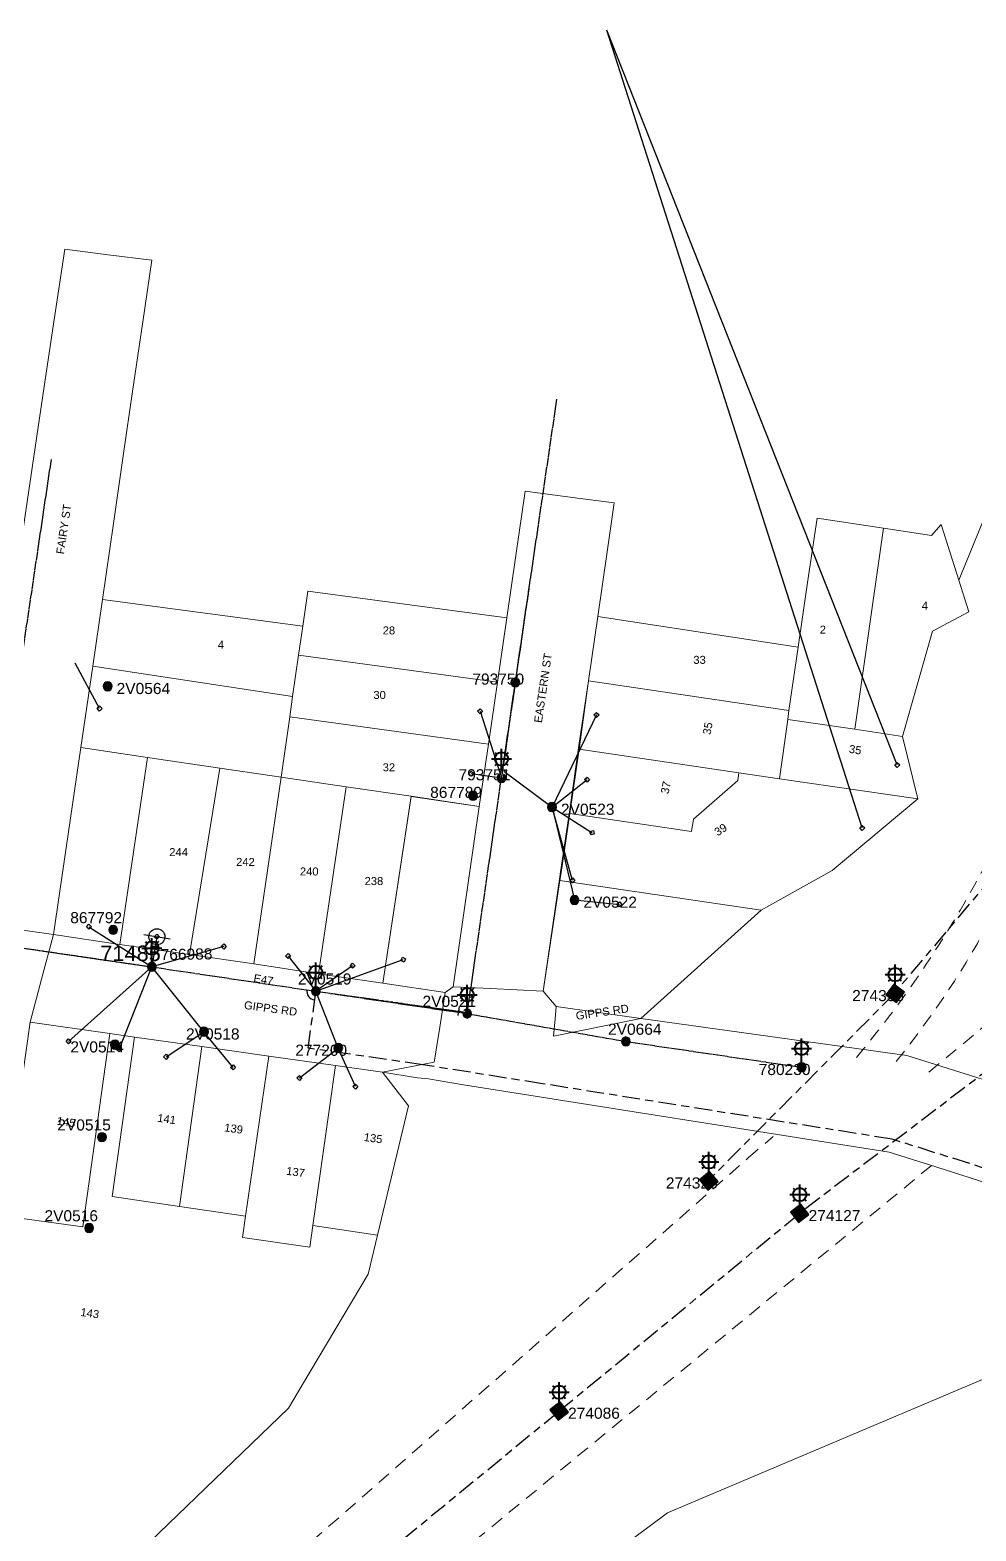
# Model space of a CAD drawing. Header units: metres. Extents: x 304132 to 306101, y 6188673 to 6190119.
# Drawn here: x 304973.6 to 305186.2, y 6189617.4 to 6189955.1 of the extents above; entities that cross this region are included whole.
import ezdxf
from ezdxf.enums import TextEntityAlignment as Align

# ---------------------------------------------------------------- set-up
doc = ezdxf.new("R2010")
doc.units = ezdxf.units.M
for name, pattern in [('Cable Exist OH', [1, 1, 0]), ('Cable Exist UG', [8.2, 4, -1.2, 1.8, -1.2]), ('Dash', [5, 3, -2])]:
    doc.linetypes.add(name, pattern=pattern)
doc.layers.get('0').update_dxf_attribs({"color": 6})
for name, color, linetype, lineweight in [('Cadastre Buildings_SP_EXT', 9, 'Continuous', 5), ('Cadastre Developer_SP_EXT', 9, 'Continuous', 5), ('Cadastre Land Parcels_SP_EXT', 9, 'Continuous', 5), ('Cadastre Roads_SP_EXT', 9, 'Continuous', 5)]:
    doc.layers.add(name, color=color, linetype=linetype, lineweight=lineweight)
for name, color, linetype in [('Equip_HV_EXT', 7, 'Continuous'), ('Equip_SP_HV_EXT', 7, 'Continuous'), ('Equip_SP_SL_EXT', 7, 'Continuous'), ('Mains_HV_EXT', 7, 'Continuous'), ('Mains_LV_EXT', 7, 'Continuous'), ('Mains_SL_EXT', 7, 'Continuous'), ('Services_SP_EXT', 7, 'Continuous'), ('SupportsOH_SP_TR_HV_LV_SL_EXT', 7, 'Continuous'), ('SupportsUG_SP_LV_SL_EXT', 7, 'Continuous')]:
    doc.layers.add(name, color=color, linetype=linetype)
doc.styles.add('COLUMN_LABEL', font='arial.ttf')
doc.styles.add('HVSW_LABEL', font='arial.ttf')
doc.styles.add('iecARIAL', font='arial.ttf', dxfattribs={"height": 2})
doc.styles.add('POLE_LABEL', font='arial.ttf')
doc.styles.get("Standard").update_dxf_attribs({"font": 'arial.ttf'})

# ---------------------------------------------------------------- blocks, each defined once
blk = doc.blocks.new('COLUMN_EXT')
blk.add_hatch(color=256).paths.add_polyline_path([(-1.49, 1.48), (-1.49, -1.49), (1.48, -1.49), (1.48, 1.48)])
blk.add_lwpolyline([(-1.49, -1.49), (1.48, -1.49), (1.48, 1.48), (-1.49, 1.48)], close=True)
for tag, height, style, flags, p in [('STRUCTURE_PLANT_NUMBER', 0.2, 'POLE_LABEL', 9, (1.81, 0.03)), ('ASSET_NUM', 2.5, 'COLUMN_LABEL', 8, (2, 2)), ('STREET_CODE', 0.2, 'COLUMN_LABEL', 9, (1.81, -0.2))]:
    blk.add_attdef(tag, text='', height=height, dxfattribs=dict(style=style, flags=flags)).set_placement(p, align=Align.MIDDLE_LEFT)
at = {"flags": 1}
blk.add_attdef('Z', (1.81, -2.35), '', height=0.2, dxfattribs=at)
at = {"flags": 9}
for tag, p in [('COLUMN_TYPE', (1.81, -0.4)), ('OWNED_BY', (1.81, -0.6)), ('STATE', (1.81, -0.8)), ('USAGE', (1.81, -1)), ('STREETNAME', (1.81, -1.6)), ('SUBURB', (1.81, -1.8)), ('LEGEND', (1.81, -1.2)), ('LOCATION', (1.81, -1.4)), ('NOTES', (1.81, -2))]:
    blk.add_attdef(tag, text='', height=0.2, dxfattribs=at).set_placement(p, align=Align.MIDDLE_LEFT)
blk = doc.blocks.new('SL_LANTERN_EXT')
at = {"lineweight": 40}
for p, q in [((-2.25, 4.22), (2.25, 4.22)), ((-1.46, 5.68), (-1.06, 5.28)), ((0, 1.97), (0, 6.47)), ((1.46, 5.68), (1.06, 5.28)), ((-1.46, 2.76), (-1.06, 3.16)), ((0, 0), (0, 2.72)), ((1.46, 2.76), (1.06, 3.16))]:
    blk.add_line(p, q, dxfattribs=at)
blk.add_circle((0, 4.22), 1.5, dxfattribs=at)
at = {"style": 'iecARIAL', "flags": 8}
blk.add_attdef('ASSET_NUM', (1.5, 1.5), '', height=2.5, dxfattribs=at)
for tag, p, height, flags in [('OPERATING_VOLTAGE', (0.98, -1.65), 0.2, 9), ('ORIENTATION', (0.98, -1.85), 0.2, 9), ('OWNED_BY', (0.98, -2.05), 0.2, 9), ('STATE', (0.98, -2.25), 0.2, 9), ('CONSTRUCTED_VOLTAGE', (0.98, -0.65), 0.2, 9), ('CONTROL_TYPE', (0.98, -0.85), 0.2, 9), ('LANTERN_PURPOSE', (0.98, -1.05), 0.2, 9), ('LANTERN_TYPE', (0.98, -1.25), 0.2, 9), ('NO_PHASES', (0.98, -1.45), 0.2, 9), ('USAGE', (0.98, -2.45), 0.2, 9), ('CEXIST', (0.98, -2.65), 0.2, 9), ('CNEW', (0.98, -2.85), 0.2, 9), ('CNUMBER', (0.98, -3.05), 0.2, 9), ('CREMOVE', (0.98, -3.25), 0.2, 9), ('CREPLACE', (0.98, -3.45), 0.2, 9), ('LNUMBER', (2.18, -3.25), 2.5, 8), ('LKINGHEIGHT', (0.98, -3.65), 0.2, 9), ('LBRACKET', (0.98, -3.85), 0.2, 9), ('LBRACKETVOCAB', (0.98, -4.05), 0.2, 9), ('LCATEGORY', (0.98, -4.25), 0.2, 9), ('LCHARGE1', (0.98, -4.45), 0.2, 9), ('LCHARGE1PERCENT', (0.98, -4.65), 0.2, 9), ('LCHARGE2', (0.98, -4.85), 0.2, 9), ('LCHARGE2PERCENT', (0.98, -5.05), 0.2, 9), ('LCHARGE3', (0.98, -5.25), 0.2, 9), ('LCHARGE3PERCENT', (0.98, -5.45), 0.2, 9), ('LEXIST', (0.98, -5.65), 0.2, 9), ('LLAMP', (0.98, -5.85), 0.2, 9), ('LLAMPVOCAB', (0.98, -6.05), 0.2, 9), ('LMAST', (0.98, -6.25), 0.2, 9), ('LMASTVOCAB', (0.98, -6.45), 0.2, 9), ('LNEW', (0.98, -6.65), 0.2, 9), ('LANTNUMBER', (0.98, -6.85), 0.2, 9), ('STREETNAME', (0.98, -9.25), 0.2, 9), ('SUBURB', (0.98, -9.45), 0.2, 1), ('LOUTREACH', (0.98, -7.25), 0.2, 9), ('LOUTREACHVOCAB', (0.98, -7.45), 0.2, 9), ('LRATECODE', (0.98, -7.65), 0.2, 9), ('LREMOVE', (0.98, -7.85), 0.2, 9), ('LREPLACE', (0.98, -8.05), 0.2, 9), ('LTYPE', (0.98, -8.25), 0.2, 9), ('LTYPEVOCAB', (0.98, -8.45), 0.2, 9), ('LEGEND', (0.98, -8.65), 0.2, 9), ('LOCATION', (0.98, -8.85), 0.2, 9), ('NOTES', (0.98, -9.05), 0.2, 9)]:
    blk.add_attdef(tag, p, '', height=height, dxfattribs=dict(flags=flags))
blk = doc.blocks.new('CCP_EXT')
blk.add_wipeout([(0, 0.57), (0.57, 0), (0, -0.57), (-0.57, 0)])
blk.add_lwpolyline([(-0.57, 0), (0, 0.57), (0.57, 0), (0, -0.57), (-0.57, 0)])
at = {"flags": 1}
blk.add_attdef('Z', (0, 0), '', height=0.2, dxfattribs=at)
at = {"flags": 9}
for tag, p in [('CCP_TYPE', (0, 0)), ('CONSTRUCTED_VOLTAGE', (0, -0.2)), ('OPERATING_VOLTAGE', (0, -0.6)), ('ORIENTATION', (0, -0.8)), ('OWNED_BY', (0, -1)), ('STATE', (0, -1.8)), ('NO_PHASES', (0, -0.4)), ('USAGE', (0, -1.2)), ('LEGEND', (0, -1.4)), ('LIFE_SUPPORT', (0, -1.6)), ('NOTES', (0, -2))]:
    blk.add_attdef(tag, text='', height=0.2, dxfattribs=at).set_placement(p, align=Align.MIDDLE_LEFT)
blk = doc.blocks.new('POLE_EXT')
blk.add_hatch(color=256).paths.add_polyline_path([(-1, 0, 1), (1, 0, 1)])
blk.add_lwpolyline([(-1, 0, 1), (1, 0, 1)], format="xyb", close=True)
for tag, height, flags, p in [('pNumber', 2.5, 8, (-17.84, 2.07)), ('OWNED_BY', 0.2, 9, (1.35, -0.4)), ('SPECIAL_USE', 0.2, 9, (1.35, -0.8)), ('STATE', 0.2, 9, (1.35, -1)), ('cLV', 0.2, 9, (1.35, -1.4)), ('hDepth', 0.2, 9, (1.35, -1.6)), ('hDia', 0.2, 9, (1.35, -1.8)), ('cHV', 0.2, 9, (1.35, -2)), ('cLinedev', 0.2, 9, (1.35, -3.4)), ('PARENT', 0.2, 9, (1.35, -0.6)), ('USAGE', 0.2, 9, (1.35, -1.2)), ('LBRACKET', 0.2, 9, (1.35, -2.2)), ('LExisting', 0.2, 9, (1.35, -2.4)), ('LANTNUMBER', 0.2, 9, (1.35, -2.6)), ('LOther', 0.2, 9, (1.35, -2.8)), ('LRemove', 0.2, 9, (1.35, -3)), ('LEGEND', 0.2, 9, (1.35, -3.2)), ('pExisting', 0.2, 9, (1.35, -3.8)), ('pFooting', 0.2, 9, (1.35, -4.4)), ('pNew', 0.2, 9, (1.35, -4.6)), ('pRelocate', 0.2, 9, (1.35, -5)), ('pRemove', 0.2, 9, (1.35, -5.2)), ('pReplace', 0.2, 9, (1.35, -5.4)), ('pStay', 0.2, 9, (1.35, -5.6)), ('pType', 0.2, 9, (1.35, -5.8)), ('cspan', 0.2, 9, (1.35, -6)), ('STREETNAME', 0.2, 9, (1.35, -6.2)), ('SUBURB', 0.2, 9, (1.35, -6.4)), ('LOCATION', 0.2, 9, (1.35, -3.6)), ('PFNUMBER', 0.2, 9, (1.35, -4)), ('NEWPFNUMBER', 0.2, 9, (1.35, -4.2)), ('NOTES', 0.2, 9, (1.35, -6.6)), ('MAINTAINED_BY', 0.2, 9, (1.36, -6.81)), ('OPERATED_BY', 0.2, 9, (1.36, -7.01))]:
    blk.add_attdef(tag, text='', height=height, dxfattribs=dict(flags=flags)).set_placement(p, align=Align.MIDDLE_LEFT)
at = {"style": 'POLE_LABEL'}
for tag, height, flags, p in [('STRUCTURE_PLANT_NUMBER', 0.2, 9, (1.35, 0.03)), ('ASSET_NUM', 2.5, 8, (2, 2)), ('STREET_CODE', 0.2, 9, (1.35, -0.2))]:
    blk.add_attdef(tag, text='', height=height, dxfattribs=dict(at, flags=flags)).set_placement(p, align=Align.MIDDLE_LEFT)
at = {"flags": 1}
blk.add_attdef('Z', (1.35, -7.33), '', height=0.2, dxfattribs=at)
blk = doc.blocks.new('HV_ABS_CLOSED_EXT')
blk.add_line((-3, 6.87), (3, 6.87))
blk.add_circle((0, 6.87), 1.8)
at = {"style": 'HVSW_LABEL'}
for tag, height, flags, p in [('ASSET_NUM', 3.5, 8, (2, 2)), ('STREET_CODE', 0.2, 9, (0, -0.2))]:
    blk.add_attdef(tag, text='', height=height, dxfattribs=dict(at, flags=flags)).set_placement(p, align=Align.MIDDLE_LEFT)
at = {"flags": 1}
blk.add_attdef('Z', (0, 0), '', height=0.2, dxfattribs=at)
at = {"flags": 9}
for tag, p in [('ACTUAL_STATUS', (0, -0.4)), ('CONSTRUCTED_VOLTAGE', (0, -0.6)), ('OPERATING_VOLTAGE', (0, -1)), ('ORIENTATION', (0, -1.2)), ('OWNED_BY', (0, -1.4)), ('STATE', (0, -1.6)), ('SWITCH_TYPE', (0, -1.8)), ('STREETNAME', (0, -2.6)), ('SUBURB', (0, -2.8)), ('NO_PHASES', (0, -0.8)), ('USAGE', (0, -2)), ('LEGEND', (0, -2.2)), ('LOCATION', (0, -2.4)), ('NOTES', (0, -3))]:
    blk.add_attdef(tag, text='', height=0.2, dxfattribs=at).set_placement(p, align=Align.MIDDLE_LEFT)
blk = doc.blocks.new('End Shackle_EXT')
blk.add_wipeout([(0, 0.25), (1.81, 0.25), (1.82, -0.25), (0, -0.25)])
blk.add_line((1.81, -1), (1.81, 1))
at = {"flags": 1}
blk.add_attdef('Z', (0, 0), '', height=0.2, dxfattribs=at)
at = {"flags": 9}
for tag, p in [('CONNECTOR_TYPE', (0, 0)), ('CONSTRUCTED_VOLTAGE', (0, -0.2)), ('OPERATING_VOLTAGE', (0, -0.6)), ('ORIENTATION', (0, -0.8)), ('OWNED_BY', (0, -1)), ('STATE', (0, -1.2)), ('NO_PHASES', (0, -0.4)), ('USAGE', (0, -1.4)), ('NOTES', (0, -1.6))]:
    blk.add_attdef(tag, text='', height=0.2, dxfattribs=at).set_placement(p, align=Align.MIDDLE_LEFT)
blk = doc.blocks.new('CONNECTOR_NODE_EXT')
h = blk.add_hatch(color=256)
edge = h.paths.add_edge_path()
edge.add_arc((0, 0), 0.5, 0, 360)
blk.add_circle((0, 0), 0.5)
at = {"flags": 1}
blk.add_attdef('Z', (0, 0), '', height=0.2, dxfattribs=at)
at = {"flags": 9}
for tag, p in [('CONNECTOR_TYPE', (0, 0)), ('CONSTRUCTED_VOLTAGE', (0, -0.2)), ('OPERATING_VOLTAGE', (0, -0.6)), ('ORIENTATION', (0, -0.8)), ('SUBTYPE', (0, -1)), ('NO_PHASES', (0, -0.4)), ('USAGE', (0, -1.2)), ('NOTES', (0, -1.4))]:
    blk.add_attdef(tag, text='', height=0.2, dxfattribs=at).set_placement(p, align=Align.MIDDLE_LEFT)

msp = doc.modelspace()

# ---------------------------------------------------------------- linework, layer by layer
at = {"layer": 'Cadastre Developer_SP_EXT', "linetype": 'Dash'}
for points in [[(305175.66, 6189720.65), (305238.3, 6189772.43)], [(305021.93, 6189601.91), (305135.04, 6189701.33), (305140.61, 6189706.17)], [(305176.26, 6189699.64), (305041.82, 6189589.14)]]:
    msp.add_lwpolyline(points, dxfattribs=at)
msp.add_lwpolyline([(305168.3, 6189723.02, 0.048212), (305190.16, 6189756.12)], format="xyb", dxfattribs=at)
at = {"layer": 'Cadastre Land Parcels_SP_EXT', "linetype": 'Continuous'}
for points in [[(305165.46, 6189842.99), (305150.51, 6189845.29), (305148.4, 6189830.75), (305146.28, 6189816.2), (305144.2, 6189801.95), (305143.92, 6189799.95), (305158.98, 6189797.76), (305165.46, 6189842.99)], [(305182.42, 6189831.28), (305178.45, 6189843.83), (305176.28, 6189841.39), (305165.46, 6189842.99), (305158.98, 6189797.76), (305169.73, 6189796.15), (305176.45, 6189819.8), (305184.67, 6189824.15), (305182.42, 6189831.28)], [(305034.92, 6189820.99), (304989.84, 6189826.93), (304987.65, 6189811.99), (305032.61, 6189805.11), (305033.93, 6189814.46), (305034.92, 6189820.99)], [(305080.76, 6189822.84), (305036.04, 6189828.8), (305034.92, 6189820.99), (305033.93, 6189814.46), (305078.65, 6189808.38), (305080.76, 6189822.84)], [(305146.28, 6189816.2), (305101.22, 6189823.1), (305099.11, 6189808.66), (305144.2, 6189801.95), (305146.28, 6189816.2)], [(305078.65, 6189808.38), (305033.93, 6189814.46), (305032.61, 6189805.11), (305032, 6189800.59), (305076.62, 6189794.43), (305078.65, 6189808.38)], [(305097.03, 6189793.26), (305132.93, 6189787.99), (305142.06, 6189786.65), (305143.92, 6189799.95), (305144.2, 6189801.95), (305099.11, 6189808.66), (305097.03, 6189793.26)], [(305076.62, 6189794.43), (305032, 6189800.59), (305030.01, 6189786.98), (305044.65, 6189784.81), (305059.22, 6189782.68), (305074.58, 6189780.39), (305076.62, 6189794.43)], [(305142.06, 6189786.65), (305173.18, 6189782.09), (305169.73, 6189796.15), (305158.98, 6189797.76), (305143.92, 6189799.95), (305142.06, 6189786.65)], [(305094.91, 6189778.79), (305122.32, 6189774.77), (305122.73, 6189777.57), (305132.67, 6189786.24), (305132.93, 6189787.99), (305097.03, 6189793.26), (305094.91, 6189778.79)], [(305016.27, 6189789.03), (305000, 6189791.41), (304993.79, 6189749.38), (305009.42, 6189747.09), (305016.27, 6189789.03)], [(305023.88, 6189744.97), (305030.01, 6189786.98), (305016.27, 6189789.03), (305009.42, 6189747.09), (305023.88, 6189744.97)], [(305038.41, 6189742.77), (305044.65, 6189784.81), (305030.01, 6189786.98), (305023.88, 6189744.97), (305038.41, 6189742.77)], [(305092.69, 6189763.71), (305137.93, 6189757.07), (305139.8, 6189758.11), (305153.94, 6189765.97), (305173.18, 6189782.09), (305142.06, 6189786.65), (305132.93, 6189787.99), (305132.67, 6189786.24), (305122.73, 6189777.57), (305122.32, 6189774.77), (305094.91, 6189778.79), (305092.88, 6189764.99), (305092.69, 6189763.71)], [(305052.88, 6189740.64), (305059.22, 6189782.68), (305044.65, 6189784.81), (305038.41, 6189742.77), (305052.88, 6189740.64)], [(304991.51, 6189729.32), (304973.57, 6189731.86), (304967.47, 6189688.31), (304985.41, 6189685.82), (304991.51, 6189729.32)], [(304997.04, 6189728.52), (304991.51, 6189729.32), (304985.41, 6189685.82), (304967.47, 6189688.31), (304949.36, 6189690.83), (304935.35, 6189692.79), (304933.53, 6189680.08), (304932.39, 6189672.23), (304938.42, 6189671.39), (304926.72, 6189590.27), (304926, 6189585.3), (304920.47, 6189543.1), (304963.09, 6189578.96), (305031.68, 6189645.04), (305034.84, 6189650.36), (305049.6, 6189675.22), (305051.7, 6189683.95), (305037.17, 6189686.13), (305036.49, 6189681.26), (305021.3, 6189683.44), (305022.04, 6189688.23), (305007.14, 6189690.44), (304992.01, 6189692.69), (304997.04, 6189728.52)], [(305007.14, 6189690.44), (305012.19, 6189726.37), (304997.04, 6189728.52), (304992.01, 6189692.69), (305007.14, 6189690.44)], [(305027.24, 6189724.26), (305012.19, 6189726.37), (305007.14, 6189690.44), (305022.04, 6189688.23), (305027.24, 6189724.26)], [(305042.23, 6189722.11), (305027.24, 6189724.26), (305022.04, 6189688.23), (305021.3, 6189683.44), (305036.49, 6189681.26), (305037.17, 6189686.13), (305042.23, 6189722.11)], [(305052.81, 6189720.59), (305042.23, 6189722.11), (305037.17, 6189686.13), (305051.7, 6189683.95), (305058.68, 6189713.06), (305052.81, 6189720.59)], [(305195.9, 6189651.53), (305196.57, 6189655.22), (305116.89, 6189621.51), (305056.89, 6189576.71), (305035.67, 6189564.22), (305018.3, 6189553.92), (304982.19, 6189540.92), (305009.71, 6189540.75), (305033.14, 6189534.61), (305168.88, 6189501.55), (305171.65, 6189516.88), (305174.33, 6189531.62), (305174.94, 6189535.25), (305179.72, 6189561.77), (305182.42, 6189576.74), (305185.11, 6189591.7), (305187.81, 6189606.53), (305190.53, 6189621.59), (305193.23, 6189636.44), (305195.9, 6189651.53)]]:
    msp.add_lwpolyline(points, close=True, dxfattribs=at)
at = {"layer": 'Cadastre Roads_SP_EXT', "linetype": 'Continuous'}
msp.add_lwpolyline([(305110.93, 6189732.71), (305091.84, 6189735.43), (305091.6, 6189732.6), (305091.26, 6189728.74), (305110.93, 6189732.71)], close=True, dxfattribs=at)
at = {"layer": 'Mains_HV_EXT', "linetype": 'Cable Exist OH'}
msp.add_lwpolyline([(305000.96, 6189744.31), (305037.82, 6189738.84)], dxfattribs=at)
at = {"layer": 'Mains_HV_EXT', "linetype": 'Continuous'}
msp.add_lwpolyline([(305035.79, 6189739.15, 0.418475), (305037.54, 6189736.91)], format="xyb", dxfattribs=at)
at = {"layer": 'Mains_LV_EXT', "linetype": 'Cable Exist OH'}
msp.add_lwpolyline([(305000.96, 6189744.31), (305037.82, 6189738.84)], dxfattribs=at)
at = {"layer": 'Mains_SL_EXT', "linetype": 'Cable Exist OH'}
for points in [[(304962.46, 6189749.94), (304966.53, 6189778.93), (304971.12, 6189809.6), (304978.39, 6189858.61)], [(305000.96, 6189744.31), (305037.82, 6189738.84)]]:
    msp.add_lwpolyline(points, dxfattribs=at)
at = {"layer": 'Mains_SL_EXT', "linetype": 'Cable Exist UG'}
for points in [[(305205.89, 6189783.47), (305167.93, 6189738.45)], [(305167.99, 6189738.39), (305126.06, 6189696.22)], [(305196.77, 6189727.12), (305146.52, 6189688.82)], [(305092.53, 6189644.41), (305146.61, 6189688.87)], [(305038.45, 6189599.96), (305092.53, 6189644.41)]]:
    msp.add_lwpolyline(points, dxfattribs=at)
at = {"layer": 'Services_SP_EXT'}
for points in [[(305079.81, 6189788.54), (305090.93, 6189780.27)], [(305012.66, 6189729.72), (305000.96, 6189744.31)], [(305042.86, 6189726.06), (305037.82, 6189738.84)]]:
    msp.add_lwpolyline(points, dxfattribs=at)

# ---------------------------------------------------------------- block references
at = {"layer": 'Equip_SP_SL_EXT'}
for p in [(305079.57, 6189786.87), (305000.96, 6189744.31), (305037.82, 6189738.84), (305168.07, 6189738.35), (305071.85, 6189733.81), (305147.04, 6189721.73), (305126.17, 6189696.2), (305146.61, 6189688.87), (305146.61, 6189688.87), (305092.53, 6189644.41), (305092.53, 6189644.41)]:
    msp.add_blockref('SL_LANTERN_EXT', p, dxfattribs=at)
at = {"layer": 'Services_SP_EXT'}
for p in [(304989.2, 6189802.44), (304986.8, 6189753.34)]:
    msp.add_blockref('CCP_EXT', p, dxfattribs=at)
at = {"layer": 'SupportsOH_SP_TR_HV_LV_SL_EXT'}
ref = msp.add_blockref('POLE_EXT', (305082.66, 6189808.3), dxfattribs=at)
ref.add_attrib('ASSET_NUM', '793750', dxfattribs={"layer": '0', "height": 2.5, "style": 'POLE_LABEL'}).set_placement((305084.66, 6189809.05), align=Align.MIDDLE_RIGHT)
ref = msp.add_blockref('POLE_EXT', (304991.03, 6189807.44), dxfattribs=at)
ref.add_attrib('ASSET_NUM', '2V0564', dxfattribs={"layer": '0', "height": 2.5, "style": 'POLE_LABEL'}).set_placement((304993.03, 6189808.19), align=Align.TOP_LEFT)
ref = msp.add_blockref('POLE_EXT', (305073.18, 6189782.81), dxfattribs=at)
ref.add_attrib('ASSET_NUM', '867789', dxfattribs={"layer": '0', "height": 2.5, "style": 'POLE_LABEL'}).set_placement((305075.18, 6189783.56), align=Align.MIDDLE_RIGHT)
ref = msp.add_blockref('POLE_EXT', (305090.93, 6189780.27), dxfattribs=at)
ref.add_attrib('ASSET_NUM', '2V0523', dxfattribs={"layer": '0', "height": 2.5, "style": 'POLE_LABEL'}).set_placement((305092.93, 6189781.02), align=Align.TOP_LEFT)
ref = msp.add_blockref('POLE_EXT', (305000.96, 6189744.31), dxfattribs=at)
ref.add_attrib('ASSET_NUM', '766988', dxfattribs={"layer": '0', "height": 2.5, "rotation": 1, "style": 'POLE_LABEL'}).set_placement((305002.96, 6189745.06), align=Align.BOTTOM_LEFT)
ref = msp.add_blockref('POLE_EXT', (305071.85, 6189733.81), dxfattribs=at)
ref.add_attrib('ASSET_NUM', '2V0521', dxfattribs={"layer": '0', "height": 2.5, "style": 'POLE_LABEL'}).set_placement((305073.85, 6189734.56), align=Align.BOTTOM_RIGHT)
ref = msp.add_blockref('POLE_EXT', (305107.53, 6189727.54), dxfattribs=at)
ref.add_attrib('ASSET_NUM', '2V0664', dxfattribs={"layer": '0', "height": 2.5, "style": 'POLE_LABEL'}).set_placement((305109.53, 6189728.29), align=Align.BOTTOM_CENTER)
ref = msp.add_blockref('POLE_EXT', (305012.66, 6189729.72), dxfattribs=at)
ref.add_attrib('ASSET_NUM', '2V0518', dxfattribs={"layer": '0', "height": 2.5, "style": 'POLE_LABEL'}).set_placement((305014.66, 6189730.47), align=Align.TOP_CENTER)
ref = msp.add_blockref('POLE_EXT', (305042.86, 6189726.06), dxfattribs=at)
ref.add_attrib('ASSET_NUM', '277200', dxfattribs={"layer": '0', "height": 2.5, "style": 'POLE_LABEL'}).set_placement((305044.86, 6189726.81), align=Align.TOP_RIGHT)
ref = msp.add_blockref('POLE_EXT', (305147.04, 6189721.73), dxfattribs=at)
ref.add_attrib('ASSET_NUM', '780230', dxfattribs={"layer": '0', "height": 2.5, "style": 'POLE_LABEL'}).set_placement((305149.04, 6189722.48), align=Align.TOP_RIGHT)
ref = msp.add_blockref('POLE_EXT', (304989.73, 6189706.01), dxfattribs=at)
ref.add_attrib('ASSET_NUM', '2V0515', dxfattribs={"layer": '0', "height": 2.5, "style": 'POLE_LABEL'}).set_placement((304991.73, 6189706.76), align=Align.BOTTOM_RIGHT)
ref = msp.add_blockref('POLE_EXT', (304986.85, 6189685.57), dxfattribs=at)
ref.add_attrib('ASSET_NUM', '2V0516', dxfattribs={"layer": '0', "height": 2.5, "style": 'POLE_LABEL'}).set_placement((304988.85, 6189686.32), align=Align.BOTTOM_RIGHT)
at = {"layer": 'SupportsUG_SP_LV_SL_EXT'}
ref = msp.add_blockref('COLUMN_EXT', (305168.07, 6189738.35), dxfattribs=dict(at, rotation=53.23341779992303))
ref.add_attrib('ASSET_NUM', '274336', dxfattribs={"layer": '0', "height": 2.5, "style": 'COLUMN_LABEL'}).set_placement((305170.07, 6189739.1), align=Align.TOP_RIGHT)
ref = msp.add_blockref('COLUMN_EXT', (305126.17, 6189696.2), dxfattribs=dict(at, rotation=40.19917363478742))
ref.add_attrib('ASSET_NUM', '274326', dxfattribs={"layer": '0', "height": 2.5, "style": 'COLUMN_LABEL'}).set_placement((305128.17, 6189696.95), align=Align.TOP_RIGHT)
ref = msp.add_blockref('COLUMN_EXT', (305146.61, 6189688.87), dxfattribs=dict(at, rotation=38.30341089835851))
ref.add_attrib('ASSET_NUM', '274127', dxfattribs={"layer": '0', "height": 2.5, "style": 'COLUMN_LABEL'}).set_placement((305148.61, 6189689.62), align=Align.TOP_LEFT)
ref = msp.add_blockref('COLUMN_EXT', (305092.53, 6189644.41), dxfattribs=dict(at, rotation=38.30341089835851))
ref.add_attrib('ASSET_NUM', '274086', dxfattribs={"layer": '0', "height": 2.5, "style": 'COLUMN_LABEL'}).set_placement((305094.53, 6189645.16), align=Align.TOP_LEFT)

# ---------------------------------------------------------------- texts
at = {"layer": 'Cadastre Land Parcels_SP_EXT'}
for s, p in [('4', (305174.05, 6189824.67)), ('28', (305052.86, 6189819.1)), ('2', (305151.11, 6189819.27)), ('4', (305015.79, 6189815.9)), ('33', (305122.7, 6189812.48)), ('30', (305050.76, 6189804.59)), ('32', (305052.85, 6189788.31)), ('244', (305004.87, 6189769.23)), ('242', (305019.9, 6189767.02)), ('240', (305034.24, 6189764.88)), ('238', (305048.79, 6189762.72))]:
    msp.add_text(s, height=1.8, dxfattribs=at).set_placement(p)
for s, rotation, p in [('35', 79.331, (305126.54, 6189796.41)), ('35', 350.5433, (305157.58, 6189792.52)), ('37', 78.5292, (305117.1, 6189783.1)), ('39', 33.6177, (305128.17, 6189773.66)), ('145', 351.9289, (304979.49, 6189708.83)), ('141', 351.7891, (305002.09, 6189709.5)), ('139', 352.0326, (305017.15, 6189707.33)), ('135', 352.1652, (305048.52, 6189705.17)), ('137', 352.0204, (305031.08, 6189697.57)), ('143', 351.8395, (304984.81, 6189665.81))]:
    msp.add_text(s, height=1.8, rotation=rotation, dxfattribs=at).set_placement(p)
at = {"layer": 'Cadastre Roads_SP_EXT'}
for s, rotation, p in [('FAIRY ST', 81.6192, (304981.19, 6189837.05)), ('EASTERN ST', 81.7358, (305088.64, 6189799.1)), ('GIPPS RD', 352.185, (305021.59, 6189734.89)), ('GIPPS RD', 8.4776, (305096.41, 6189732.37))]:
    msp.add_text(s, height=1.8, rotation=rotation, dxfattribs=at).set_placement(p)
at = {"layer": 'Mains_LV_EXT'}
msp.add_text('E47', height=1.8, rotation=350.4264, dxfattribs=at).set_placement((305023.7, 6189740.94))

# ---------------------------------------------------------------- next in the draw order: linework, layer by layer
at = {"layer": 'Cadastre Buildings_SP_EXT', "linetype": 'Continuous'}
msp.add_lwpolyline([(305032, 6189800.59), (305032.61, 6189805.11), (304987.65, 6189811.99), (304984.99, 6189793.63), (305000, 6189791.41), (305016.27, 6189789.03), (305030.01, 6189786.98), (305032, 6189800.59)], close=True, dxfattribs=at)
at = {"layer": 'Services_SP_EXT'}
msp.add_lwpolyline([(304989.2, 6189802.44), (304983.7, 6189812.61)], dxfattribs=at)

# ---------------------------------------------------------------- next in the draw order: block references
at = {"layer": 'Mains_LV_EXT', "rotation": 171.1107442680723}
msp.add_blockref('End Shackle_EXT', (305071.71, 6189734.1), dxfattribs=at)
at = {"layer": 'Services_SP_EXT'}
for p in [(305074.76, 6189801.8), (305100.92, 6189801), (305168.56, 6189789.74), (305072.72, 6189787.79), (305098.8, 6189786.44), (305160.69, 6189775.56), (305095.51, 6189763.78), (305002.06, 6189751.09), (305017.11, 6189748.89), (305031.57, 6189746.74), (305046.08, 6189744.57), (304982.23, 6189727.54), (304993.61, 6189725.75), (305004.15, 6189724.08), (305019.2, 6189721.69), (305034.13, 6189719.32), (305046.72, 6189717.38)]:
    msp.add_blockref('CCP_EXT', p, dxfattribs=at)
for p, rotation in [((305099.94, 6189774.49), 147.3226352941657), ((305106.09, 6189758.36), 174.3022162643384), ((305057.47, 6189745.94), 199.8571727631623)]:
    msp.add_blockref('CCP_EXT', p, dxfattribs=dict(at, rotation=rotation))
at = {"layer": 'SupportsOH_SP_TR_HV_LV_SL_EXT'}
ref = msp.add_blockref('POLE_EXT', (304992.26, 6189752.64), dxfattribs=at)
ref.add_attrib('ASSET_NUM', '867792', dxfattribs={"layer": '0', "height": 2.5, "style": 'POLE_LABEL'}).set_placement((304994.26, 6189753.39), align=Align.BOTTOM_RIGHT)

# ---------------------------------------------------------------- next in the draw order: linework, layer by layer
at = {"layer": 'Cadastre Buildings_SP_EXT', "linetype": 'Continuous'}
for points in [[(305000, 6189791.42), (304984.99, 6189793.63), (304978.83, 6189751.59), (304993.79, 6189749.38), (305000, 6189791.42)], [(305068.69, 6189739.86), (305074.58, 6189780.39), (305059.22, 6189782.67), (305052.87, 6189740.64), (305066.92, 6189738.53), (305068.69, 6189739.86)], [(305088.96, 6189738.87), (305091.84, 6189735.43), (305110.93, 6189732.71), (305137.93, 6189757.07), (305092.69, 6189763.71), (305088.96, 6189738.87)]]:
    msp.add_lwpolyline(points, close=True, dxfattribs=at)
at = {"layer": 'Cadastre Developer_SP_EXT', "linetype": 'Dash'}
msp.add_lwpolyline([(305159.4, 6189723.96, 0.077593), (305198.44, 6189789.03)], format="xyb", dxfattribs=at)
at = {"layer": 'Cadastre Roads_SP_EXT', "linetype": 'Continuous'}
for points in [[(304984.99, 6189793.63), (304987.65, 6189811.99), (304989.84, 6189826.93), (304992.32, 6189844.09), (304994.52, 6189859.25), (304996.71, 6189874.28), (304998.92, 6189889.43), (305000.95, 6189903.28), (304991.14, 6189904.53), (304981.38, 6189905.78), (304978.91, 6189889.42), (304976.68, 6189874.36), (304974.42, 6189859.14), (304971.5, 6189839.28), (304968.5, 6189819.02), (304965.82, 6189801.24), (304963.55, 6189786.08), (304958.86, 6189754.49), (304968.21, 6189753.13), (304978.83, 6189751.59), (304984.99, 6189793.63)], [(305104.92, 6189848.69), (305096.63, 6189849.78), (305084.9, 6189851.33), (305082.79, 6189836.88), (305080.76, 6189822.84), (305078.65, 6189808.38), (305076.62, 6189794.43), (305074.58, 6189780.39), (305068.69, 6189739.86), (305077.06, 6189739.45), (305088.96, 6189738.87), (305092.69, 6189764.54), (305092.79, 6189765.2), (305094.91, 6189779.68), (305096.99, 6189794.12), (305099.11, 6189808.66), (305101.22, 6189823.1), (305103.33, 6189837.65), (305104.92, 6189848.69)], [(304993.79, 6189749.38), (304978.83, 6189751.59), (304976.15, 6189741.55), (304973.57, 6189731.86), (304991.51, 6189729.32), (304997.04, 6189728.52), (305012.19, 6189726.37), (305027.24, 6189724.26), (305042.23, 6189722.11), (305052.81, 6189720.59), (305064.42, 6189722.86), (305065.68, 6189730.77), (305066.92, 6189738.53), (305052.88, 6189740.64), (305038.41, 6189742.77), (305023.88, 6189744.97), (305009.42, 6189747.09), (304993.79, 6189749.38)]]:
    msp.add_lwpolyline(points, close=True, dxfattribs=at)
for points in [[(305194.89, 6189861.91), (305182.42, 6189831.28), (305184.67, 6189824.15), (305176.45, 6189819.8), (305169.73, 6189796.15), (305173.18, 6189782.09), (305153.94, 6189765.97), (305139.8, 6189758.11), (305137.93, 6189757.07), (305110.93, 6189732.71), (305170.69, 6189724.34), (305196.95, 6189716.16)], [(305056.89, 6189576.71), (305116.89, 6189621.51), (305196.57, 6189655.22), (305203.01, 6189691.16), (305190.82, 6189695.01), (305177.25, 6189699.3), (305166.7, 6189702.63), (305071.05, 6189717.8), (305063.15, 6189719.09), (305060.71, 6189719.34), (305052.81, 6189720.59), (305058.68, 6189713.06), (305051.7, 6189683.95), (305049.6, 6189675.22), (305034.84, 6189650.36), (305031.68, 6189645.04), (304963.09, 6189578.96)]]:
    msp.add_lwpolyline(points, dxfattribs=at)
at = {"layer": 'Mains_HV_EXT', "linetype": 'Cable Exist OH'}
for points in [[(304962.23, 6189749.97), (305000.96, 6189744.31)], [(305037.82, 6189738.84), (305071.85, 6189733.81)]]:
    msp.add_lwpolyline(points, dxfattribs=at)
at = {"layer": 'Mains_HV_EXT', "linetype": 'Cable Exist UG'}
msp.add_lwpolyline([(305231.21, 6189688.37), (305229.67, 6189687.71), (305200.48, 6189695.1), (305167.39, 6189705.56), (305088.76, 6189718.03), (305061.85, 6189722.29), (305036.13, 6189726.02), (305037.82, 6189738.84)], dxfattribs=at)
at = {"layer": 'Mains_LV_EXT', "linetype": 'Cable Exist OH'}
for points in [[(304962.23, 6189749.97), (305000.96, 6189744.31)], [(305037.82, 6189738.84), (305071.71, 6189734.1)]]:
    msp.add_lwpolyline(points, dxfattribs=at)
at = {"layer": 'Mains_SL_EXT', "linetype": 'Cable Exist OH'}
for points in [[(304962.46, 6189749.94), (305000.96, 6189744.31)], [(305037.82, 6189738.84), (305071.85, 6189733.81)], [(305071.85, 6189733.81), (305107.53, 6189727.54), (305147.04, 6189721.73)]]:
    msp.add_lwpolyline(points, dxfattribs=at)
at = {"layer": 'Services_SP_EXT'}
for points in [[(305168.56, 6189789.74), (305103.28, 6189955.07)], [(305160.69, 6189775.56), (305103.28, 6189955.07)], [(305074.76, 6189801.8), (305079.57, 6189786.87)], [(305100.92, 6189801), (305090.93, 6189780.27)], [(305072.72, 6189787.79), (305079.57, 6189786.87)], [(305090.93, 6189780.27), (305098.8, 6189786.44)], [(305090.93, 6189780.27), (305099.94, 6189774.49)], [(305090.93, 6189780.27), (305095.98, 6189759.37), (305106.09, 6189758.36)], [(305095.51, 6189763.78), (305090.93, 6189780.27)], [(304986.8, 6189753.34), (305000.96, 6189744.31)], [(305002.06, 6189751.09), (305000.96, 6189744.31)], [(305017.11, 6189748.89), (305000.96, 6189744.31)], [(305031.57, 6189746.74), (305037.82, 6189738.84)], [(305037.82, 6189738.84), (305057.47, 6189745.94)], [(304982.23, 6189727.54), (305000.96, 6189744.31)], [(304993.61, 6189725.75), (305000.96, 6189744.31)], [(305046.08, 6189744.57), (305037.82, 6189738.84)], [(305004.15, 6189724.08), (305012.66, 6189729.72)], [(305019.2, 6189721.69), (305012.66, 6189729.72)], [(305034.13, 6189719.32), (305042.86, 6189726.06)], [(305046.72, 6189717.38), (305042.86, 6189726.06)]]:
    msp.add_lwpolyline(points, dxfattribs=at)

# ---------------------------------------------------------------- next in the draw order: block references
at = {"layer": 'Equip_HV_EXT'}
msp.add_blockref('CONNECTOR_NODE_EXT', (305071.85, 6189733.81), dxfattribs=at)
at = {"layer": 'Equip_SP_HV_EXT'}
ref = msp.add_blockref('HV_ABS_CLOSED_EXT', (305000.96, 6189744.31), dxfattribs=dict(at, rotation=350.54859734634))
ref.add_attrib('ASSET_NUM', '71485', dxfattribs={"layer": '0', "height": 3.5, "style": 'HVSW_LABEL'}).set_placement((305002.96, 6189744.56), align=Align.BOTTOM_RIGHT)
at = {"layer": 'SupportsOH_SP_TR_HV_LV_SL_EXT'}
ref = msp.add_blockref('POLE_EXT', (305079.56, 6189786.78), dxfattribs=at)
ref.add_attrib('ASSET_NUM', '793751', dxfattribs={"layer": '0', "height": 2.5, "style": 'POLE_LABEL'}).set_placement((305081.56, 6189787.53), align=Align.MIDDLE_RIGHT)
ref = msp.add_blockref('POLE_EXT', (305095.98, 6189759.37), dxfattribs=at)
ref.add_attrib('ASSET_NUM', '2V0522', dxfattribs={"layer": '0', "height": 2.5, "style": 'POLE_LABEL'}).set_placement((305097.98, 6189760.12), align=Align.TOP_LEFT)
ref = msp.add_blockref('POLE_EXT', (305037.82, 6189738.84), dxfattribs=at)
ref.add_attrib('ASSET_NUM', '2V0519', dxfattribs={"layer": '0', "height": 2.5, "style": 'POLE_LABEL'}).set_placement((305039.82, 6189739.59), align=Align.BOTTOM_CENTER)
ref = msp.add_blockref('POLE_EXT', (304992.67, 6189726.81), dxfattribs=at)
ref.add_attrib('ASSET_NUM', '2V0514', dxfattribs={"layer": '0', "height": 2.5, "style": 'POLE_LABEL'}).set_placement((304994.67, 6189727.56), align=Align.TOP_RIGHT)

# ---------------------------------------------------------------- next in the draw order: block references
at = {"layer": 'Mains_LV_EXT', "rotation": 80.70114909810358}
msp.add_blockref('End Shackle_EXT', (305079.57, 6189786.87), dxfattribs=at)

# ---------------------------------------------------------------- next in the draw order: linework, layer by layer
at = {"layer": 'Mains_HV_EXT', "linetype": 'Cable Exist OH'}
msp.add_lwpolyline([(305071.85, 6189733.81), (305085.75, 6189829.34)], dxfattribs=at)
at = {"layer": 'Mains_LV_EXT', "linetype": 'Cable Exist OH'}
msp.add_lwpolyline([(305085.69, 6189829.35), (305079.57, 6189786.87)], dxfattribs=at)
at = {"layer": 'Mains_SL_EXT', "linetype": 'Cable Exist OH'}
msp.add_lwpolyline([(305091.95, 6189871.99), (305085.69, 6189829.35), (305079.57, 6189786.87)], dxfattribs=at)

doc.saveas('drawing.dxf')
